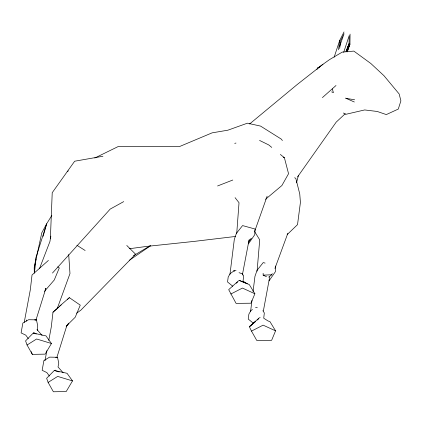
<?xml version="1.0" encoding="UTF-8"?>
<svg xmlns="http://www.w3.org/2000/svg" width="422" height="422" viewBox="0 0 422 422"><rect width="100%" height="100%" fill="white"/><g stroke="black" fill="none" stroke-linecap="round" stroke-linejoin="round"><path stroke-width="0.63" d="M350.06 34.098L349.943 44.062L347.311 51.774M39.594 268.35L49.944 241.479L50.371 238.731L52.222 192.701L74.657 161.215L102.926 156.256M275.703 266.034L275.408 271.668L269.03 280.873M236.742 233.334L239.021 202.713L235.08 197.67M37.373 330.384L37.716 325.842L36.456 319.871L28.59 319.707L22.841 323.104L21.1 332.9L25.779 335.152L28.316 338.618M257.077 271.235L259.72 239.828L254.519 231.43M34.472 272.501L36.297 256.376L46.668 223.755L51.822 215.489M61.179 304.937L52.987 312.217L51.268 327.034L48.767 340.443M339.689 48.53L340.623 40.654L344.072 33.697L339.578 46.61M229.953 274.421L234.315 239.385L236.399 233.34L242.581 225.585L255.067 229.03L254.772 234.669L248.4 243.874M250.589 311.425L251.95 300.464M253.068 291.438L254.951 276.389L257.035 270.338L263.217 262.584L265.09 263.101M338.507 49.822L339.731 40.327L344.014 31.956M36.297 256.376L34.219 267.965L34.314 273.224M24.233 322.361L30.31 289.803L32.03 274.986L48.409 260.421M50.371 238.731L50.851 236.146M45.075 360.23L46.863 350.656M242.349 275.028L249.059 239.954M263.365 310.982L269.695 276.959M36.139 259.034L34.219 267.965L34.752 266.066M36.825 255.843L41.757 232.886L46.668 223.755L43.113 236.383M296.502 182.837L298.47 175.294M35.865 320.382L45.892 288.3L45.201 289.318M56.822 357.613L66.85 325.531L68.823 323.104L66.159 326.828M316.969 69.551L317.36 68.295L329.513 59.623L342.221 52.112L353.831 51.094L370.869 63.527L383.967 75.707L399.165 93.974L400.9 100.874L398.278 109.071L386.309 114.584L377.231 111.466L364.655 109.947L345.623 114.357L343.413 112.99M334.155 57.186L339.731 40.327M343.693 52.312L349.231 35.538L349.057 43.74L346.457 51.051M254.714 231.24L267.131 196.193M346.441 50.978L349.057 43.74L345.934 51.526M57.376 308.166L69.978 273.572L68.702 254.561M347.084 51.906L349.943 44.062L347.427 50.155M274.917 268.455L287.83 233.303M254.883 293.754L250.958 303.212L236.077 303.381L228.682 289.656L238.303 280.989L239.464 280.477L249.275 284.555L254.883 293.754L242.434 288.073L230.813 294.018M262.853 310.697L264.325 312.934L263.724 318.225L268.065 320.978L269.953 321.638L275.566 330.837L271.636 340.296L256.761 340.459L251.491 331.101L249.36 326.739L258.987 318.072L260.147 317.555M268.687 277.148L271.726 274.78L272.322 273.635M36.339 333.992L33.259 333.058L45.987 335.891L51.442 343.497L45.143 354.137L32.325 354.364L27.055 345.006L25.578 340.881L33.259 333.058L34.472 332.779M59.244 371.961L54.317 370.469L67.045 373.301L72.5 380.908L66.201 391.547L53.383 391.774L48.113 382.416L46.636 378.291L54.317 370.469L55.53 370.184M297.557 176.897L336.213 122.106L345.296 113.66M248.331 242.45L251.396 238.314L248.917 240.387M44.4 291.428L54.269 279.992L59.302 267.912L57.745 266.841M52.47 273.05L110.189 209.09L123.73 201.605M66.85 325.531L75.227 317.223L80.259 305.143L69.366 297.658L59.386 306.34M287.15 234.611L297.526 224.631L300.422 202.396L299.747 193.941L295.796 178.332L294.625 177.752M67.441 299.372L69.366 297.658M322.413 97.598L336.007 85.508M52.987 312.217L58.257 307.591M255.02 321.907L249.36 326.739L255.732 321.311M257.204 320.061L258.675 318.81M236.204 283.241L237.602 282.054M265.496 199.3L281.891 185.532L288.553 173.711L284.402 157.749L280.361 154.441M249.576 123.994L297.125 84.585L322.951 64.313M133.484 255.737L150.295 245.657M252.451 309.511L250.911 310.629L248.89 314.089L248.236 319.064L253.448 323.305M76.609 313.166L80.75 310.265L135.578 254.192L126.779 245.462M150.459 245.847L129.596 260.126M27.055 345.006L36.619 338.998L51.442 343.497M48.113 382.416L57.677 376.408L72.5 380.908M44.874 360.214L45.908 359.586M320.699 66.265L317.36 68.295L319.702 67.13M251.491 331.101L263.112 325.151L275.566 330.837M67.209 171.501L68.38 170.926M94.739 158.028L118.171 146.566L179.545 146.54L212.134 132.846L227.859 130.192L247.408 123.192L260.559 126.088L281.163 139.023L282.408 140.515M217.578 185.965L232.791 180.03M234.727 143.359L235.988 143.058M129.185 248.758L146.798 246.401L194.236 241.389L235.634 236.441M263.128 273.298L263.17 275.144L271.726 274.78M55.672 357.302L57.513 357.281L58.774 363.252L58.02 366.95L63.131 372.784M34.615 319.876L36.456 319.871M57.513 357.281L49.648 357.118L43.899 360.515L42.158 370.31L46.837 372.563L49.374 376.028M346.072 98.363L354.628 99.782M236.04 270.539L234.859 270.323L230.227 273.551L228.207 277.011L227.553 281.98L232.77 286.221M255.542 307.406L257.309 307.722M233.493 270.718L234.727 271.151M239.037 272.675L242.734 273.978M239.464 280.477L247.382 283.895L243.046 281.147L243.647 275.851L242.17 273.614M345.465 98.099L354.332 101.997M331.645 91.88L333.422 92.682L332.325 88.926M263.17 275.144L266.509 276.742M259.551 140.415L268.74 144.936L271.768 147.415M283.246 157.153L284.402 157.749M85.149 250.504L76.899 245.272M36.962 329.54L42.073 335.374M31.191 351.6L32.325 354.364M26.459 319.987L26.581 321.142"/></g></svg>
